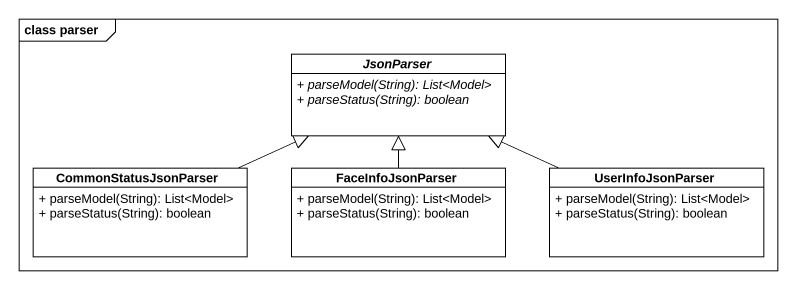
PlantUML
@startuml
mainframe class parser
hide circle
hide empty members
skinparam classAttributeIconSize 0
abstract class JsonParser {
  {abstract} + parseModel(String): List<Model>
  {abstract} + parseStatus(String): boolean
}
class CommonStatusJsonParser {
  + parseModel(String): List<Model>
  + parseStatus(String): boolean
}
class FaceInfoJsonParser {
  + parseModel(String): List<Model>
  + parseStatus(String): boolean
}
class UserInfoJsonParser {
  + parseModel(String): List<Model>
  + parseStatus(String): boolean
}
CommonStatusJsonParser -right-|> JsonParser
FaceInfoJsonParser -up-|> JsonParser
UserInfoJsonParser -left-|> JsonParser
@enduml
